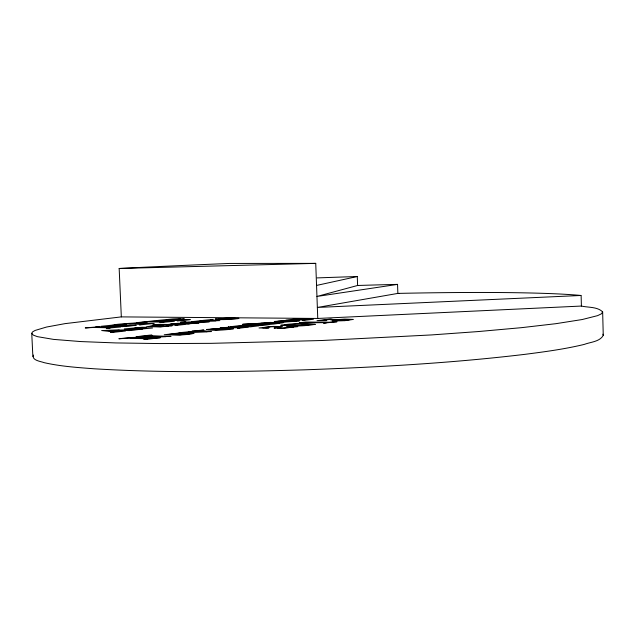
<?xml version="1.0" encoding="UTF-8"?>
<svg xmlns="http://www.w3.org/2000/svg" width="635" height="635" viewBox="0 0 635 635"><rect width="100%" height="100%" fill="white"/><g stroke="black" fill="none" stroke-linecap="round" stroke-linejoin="round"><path stroke-width="0.95" d="M32.869 356.584L31.75 333.311L32.591 331.899L35.052 330.454L46.561 327.033L65.087 323.628L121.325 316.889L317.754 318.452L581.406 306.054C588.272 307.665 597.448 306.61 602.655 311.912L603.25 335.367C599.789 341.781 590.51 342.019 584.319 344.392C564.864 349.107 544.981 351.758 525.145 354.314C451.929 363.085 378.23 367.181 304.562 369.832C234.498 371.935 164.29 373.023 94.282 368.792C77.502 367.522 60.595 366.403 44.14 362.656C40.743 361.331 31.448 360.458 33.433 355.06M397.558 284.385L395.851 284.424A281.829 12.263 -2.1 0 0 359.743 285.417L357.6 285.48L316.944 296.45L397.558 284.385L397.859 293.41L317.349 307.451L581.128 295.465L581.406 306.054M316.548 285.433L357.291 276.527L357.6 285.48M141.407 329.216L129.199 330.589L127.246 330.549L130.556 330.121L114.705 331.065L114.316 331.145L125.484 331.002L112.578 332.415L110.577 332.391L113.935 331.922L101.656 330.533L134.977 329.605L152.543 328.009L134.874 328.065L146.36 327.342L142.303 327.239L124.254 328.922L142.851 328.779L139.962 329.176M121.325 316.889L119.166 268.478L120.571 268.407A291.481 4.397 -2.1 0 1 229.648 263.438L315.738 263.374L317.754 318.452M357.291 276.527L356.632 276.55A284.488 9.692 -2.1 0 0 317.143 277.908M119.166 268.478L315.738 263.374M397.859 293.41L398.891 293.386M138.676 322.897L143.415 322.961C138.311 322.239 94.202 325.818 126.286 324.747L120.944 324.564L126.579 324.033L143.248 324.294L139.287 324.787L140.502 324.842L154.234 323.429L129.492 323.652L139.017 323.151M602.925 334.177L603.25 335.367M31.75 333.311L33.33 335.137L37.394 336.653L53.491 339.384L80.661 341.559L115.776 342.932L159.679 343.559L210.915 343.344L321.707 340.519L431.617 334.923L478.187 331.565L521.406 327.676L555.792 323.699L582.2 319.532L597.614 315.635L601.377 313.833L602.655 311.912M398.955 293.378A281.686 14.93 -2.1 0 1 580.811 295.45M189.667 333.605L180.118 334.764L168.354 334.526L177.951 333.391L189.667 333.605M349.544 319.627L342.471 320.572L332.391 320.778L344.718 320.699L353.393 319.413L344.678 319.111L334.526 319.786L330.827 319.016L317.008 320.659L326.255 320.659L326.684 320.556L322.064 320.453L329.589 319.461L332.692 320.294L341.106 319.484L349.544 319.627M311.15 324.493L299.776 325.501L284.766 325.104L296.085 324.104L311.15 324.493M305.641 318.699L295.164 319.294L313.412 319.246L304.633 320.31L302.744 320.286L304.927 319.937L285.925 320.127L296.196 318.857L305.641 318.699M158.464 325.731L163.814 325.445L153.36 325.707L146.621 326.7L160.441 326.906L172.188 325.739L167.14 325.501L168.616 325.842L160.885 326.652L150.431 326.39L158.464 325.731M297.712 326.604C278.852 328.462 290.79 328.684 274.114 328.136L278.265 326.803L270.748 326.771L262.692 327.708L268.978 327.858L266.883 328.184L259.032 327.954L272.947 326.398L282.48 326.541L277.693 328.057L279.487 328.279L293.886 326.723L286.695 326.85L288.846 326.533L297.712 326.604M193.858 333.383L189.754 334.28L179.84 335.066L164.227 334.756L178.26 333.089L193.858 333.383M260.779 323.366L269.938 323.786L279.329 322.961L271.288 322.644L260.779 323.366M228.425 326.93L228.798 327.215L220.131 327.89L240.078 327.739L237.45 328.152L239.379 328.184L248.301 327.104L230.87 327.001L239.03 326.334L250.42 326.85L258.802 325.834L241.022 325.795L249.817 325.128L260.85 325.588L269.486 324.548L245.134 325.001L228.425 326.93M189.865 323.604L187.388 323.953L198.541 322.937L177.443 323.302L168.013 324.453L158.964 324.366L152.686 325.041L177.871 324.93L175.093 325.31L176.84 325.334L186.396 324.279L170.394 324.247L177.189 323.548L189.865 323.604M180.515 319.087L174.228 319.889L166.314 319.802L180.515 319.087M257.897 323.405L258.199 323.683L248.96 323.58L242.641 324.302L273.225 324.144L283.131 322.786L270.312 322.397L257.897 323.405M315.198 324.318C304.006 326.374 292.036 326.311 280.694 325.271C291.941 323.278 303.824 323.318 315.198 324.318M326.668 322.628L323.556 323.144L337.034 321.739L328.89 322.231L305.673 322.024L299.22 322.826L326.668 322.628M185.857 321.961L180.673 322.199L185.857 321.961M170.863 336.375L130.064 337.828L151.289 338.264L160.274 337.717L146.201 339.415L143.835 339.368L147.884 338.772L127.595 338.257L118.88 338.765L129.611 337.526L166.068 336.59L144.939 336.201L136.033 336.748L149.789 335.145L152.019 335.185L148.185 335.74L170.863 336.375M218.67 318.905L220.607 319.238L229.1 318.31L218.67 318.905M274.304 321.469L284.409 322.048L298.442 321.127A9.406 0.587 -2.2 0 0 299.172 320.667L294.005 320.667L294.672 320.738A7.374 0.46 -2.2 0 1 296.029 321.024L282.662 321.762L293.021 320.461L287.814 320.437L274.304 321.469M200.763 322.405L198.168 322.77L209.375 321.747L188.476 321.961L182.705 322.596L200.763 322.405M206.748 329.438C212.384 331.097 224.465 329.914 232.164 329.128A10.136 0.675 -2.4 0 0 233.355 328.589L227.989 328.565L228.616 328.66A7.945 0.532 -2.4 0 1 229.743 329.001L215.027 329.827L227.163 328.319L221.782 328.263L206.748 329.438M110.228 327.779L106.307 328.279L120.801 326.977L105.577 327.263C106.561 326.438 136.327 325.438 121.896 326.628L136.192 325.342L128.262 325.795L111.474 325.517L115.229 325.056L113.363 325.025L101.076 326.303L114.8 325.993C114.062 326.731 84.725 327.874 99.885 326.644L85.249 327.938L93.321 327.477L110.228 327.779M215.455 319.016C220.567 320.246 230.886 319.31 237.68 318.675A8.842 0.516 -2.3 0 0 238.689 318.262L233.99 318.27L234.545 318.333A6.929 0.405 -2.4 0 1 235.561 318.595L222.742 319.278L233.251 318.087L228.536 318.064L215.455 319.016M184.229 318.968L176.736 319.929L190.278 319.603L179.038 320.794L177.141 320.778L180.475 320.358L156.448 320.564L172.863 318.937L184.229 318.968M189.063 331.827L207.24 331.66L197.969 330.914L191.921 331.208L203.335 329.994L203.827 330.057L201.017 330.486L211.614 331.565L179.022 332.732L191.175 331.557L189.063 331.827M200.231 320.897L216.106 320.691L202.66 320.421L212.527 319.453L212.963 319.5L210.55 319.834L219.916 320.604L191.572 321.627L202.049 320.683L200.231 320.897M163.735 322.128L159.957 322.604L174.379 321.294L149.923 321.532L163.528 320.858L154.583 320.786L136.684 322.636L146.582 322.675L147.058 322.572L141.716 322.405L147.153 321.897L163.735 322.128M119.293 330.263L112.514 330.962L106.267 330.414L119.293 330.263M222.393 328.597L210.749 329.66A7.183 0.476 -2.4 0 1 211.971 329.073L222.393 328.597M288.663 320.707L278.32 321.643A6.667 0.413 -2.2 0 1 279.027 321.143L288.663 320.707"/></g></svg>
